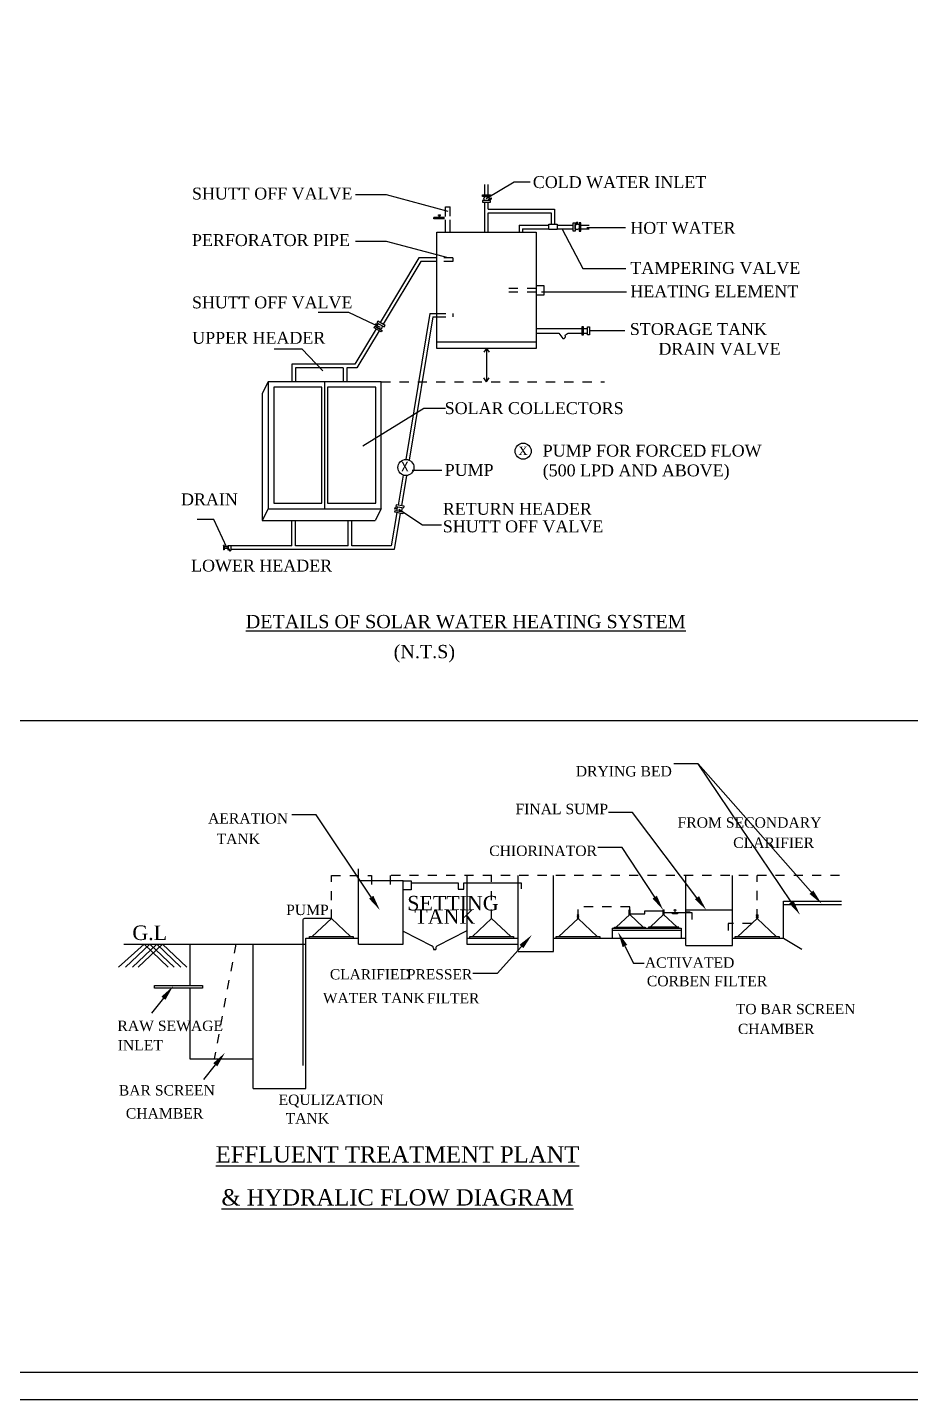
# Model space of a CAD drawing. Header units: metres. Extents: x 5669 to 5845, y 5621 to 5793.
# Drawn here: x 5804.01 to 5813.67, y 5661.35 to 5676.34 of the extents above; entities that cross this region are included whole.
import ezdxf

# ---------------------------------------------------------------- set-up
doc = ezdxf.new("R2010")
doc.units = ezdxf.units.M
doc.header["$MEASUREMENT"] = 0
doc.linetypes.add('HIDDEN', pattern=[0.375, 0.25, -0.125])
doc.layers.add('DIM TEXT', color=7, linetype='Continuous')
doc.styles.add('room dim', font='times.ttf', dxfattribs={"height": 7})
doc.styles.add('sand', font='times.ttf')
doc.styles.get("Standard").update_dxf_attribs({"font": 'swissc.ttf', "height": 0.35})
doc.styles.add('style2', font='times.ttf')

# ---------------------------------------------------------------- blocks, each defined once
blk = doc.blocks.new('A$C69F40CD8')
for p, q in [((232.1468431119574, 351.7694762352517, 4.3260115e-09), (253.1647581004145, 364.4767046441899, 4.3260115e-09)), ((253.1647581004145, 364.4767046441899, 4.3260115e-09), (265.3923881065057, 364.4767046441899, 4.3260115e-09)), ((156.4300946426447, 354.4614907102432, 4.3260115e-09), (133.1387663749119, 354.4614907102432, 4.3260115e-09)), ((203.2345275418702, 342.0166220294514, 4.3260115e-09), (156.4300946426447, 354.4614907102432, 4.3260115e-09)), ((229.1585591451221, 353.3384981328668, 4.3260115e-09), (229.1585591451221, 354.6728202092604, 4.3260115e-09)), ((229.1585591451221, 354.6728202092604, 4.3260115e-09), (235.4226327738288, 354.6728202092604, 4.3260115e-09)), ((230.9562738864988, 354.6728202092604, 4.3260115e-09), (230.9562738864988, 362.3870444526028, 4.3260115e-09)), ((233.6249180301747, 354.6728202092604, 4.3260115e-09), (233.6249180301747, 362.3870444526028, 4.3260115e-09)), ((235.4226327738288, 354.6728202092604, 4.3260115e-09), (235.4226327738288, 353.3384981328668, 4.3260115e-09)), ((201.3155055975149, 345.3794665863697, 4.3260115e-09), (204.8736977875669, 345.3794665863697, 4.3260115e-09)), ((201.3155055975149, 338.2513613993018, 4.3260115e-09), (201.3155055975149, 345.3794665863697, 4.3260115e-09)), ((204.8736977875669, 338.3679071710771, 4.3260115e-09), (204.8736977875669, 345.3794665863697, 4.3260115e-09)), ((235.4226327738288, 353.3384981328668, 4.3260115e-09), (229.1585591451221, 353.3384981328668, 4.3260115e-09)), ((229.1585591451221, 350.2555070420981, 4.3260115e-09), (229.1585591451221, 348.9211849657045, 4.3260115e-09)), ((235.4226327738288, 350.2555070420981, 4.3260115e-09), (229.1585591451221, 350.2555070420981, 4.3260115e-09)), ((229.1585591451221, 348.9211849657045, 4.3260115e-09), (235.4226327738288, 348.9211849657045, 4.3260115e-09)), ((230.5010620592293, 353.3384981328668, 4.3260115e-09), (234.0801298597217, 353.3384981328668, 4.3260115e-09)), ((230.5010620569519, 353.3384981328668, 4.3260115e-09), (230.5010620569519, 352.3108344344255, 4.3260115e-09)), ((230.5010620569519, 350.2555070420981, 4.3260115e-09), (230.5010620569519, 351.2831707405394, 4.3260115e-09)), ((230.9562738864988, 326.3287155884998, 4.3260115e-09), (230.9562738864988, 348.9211849657045, 4.3260115e-09)), ((233.6249180301747, 343.6424915340949, 4.3260115e-09), (233.6249180301747, 348.9211849657045, 4.3260115e-09)), ((233.6249180301747, 343.6424915340949, 4.3260115e-09), (283.9411718527626, 343.6424915340949, 4.3260115e-09)), ((234.0801298597217, 353.3384981328668, 4.3260115e-09), (234.0801298597217, 352.3108344344255, 4.3260115e-09)), ((234.0801298597217, 350.2555070420981, 4.3260115e-09), (234.0801298597217, 351.2831707405394, 4.3260115e-09)), ((234.4193249089658, 352.0810736086496, 4.3260115e-09), (235.5783786704778, 352.0810736086496, 4.3260115e-09)), ((234.4193249089658, 351.5129315663153, 4.3260115e-09), (235.5783786704778, 351.5129315663153, 4.3260115e-09)), ((235.4226327738288, 348.9211849657045, 4.3260115e-09), (235.4226327738288, 350.2555070420981, 4.3260115e-09)), ((235.5783786704778, 352.343154602072, 4.3260115e-09), (235.8461028508245, 352.343154602072, 4.3260115e-09)), ((235.5783786704778, 352.0810736086496, 4.3260115e-09), (235.5783786704778, 352.343154602072, 4.3260115e-09)), ((235.5783786704778, 351.5129315663153, 4.3260115e-09), (235.5783786704778, 351.2508505728928, 4.3260115e-09)), ((235.5783786704778, 351.2508505728928, 4.3260115e-09), (235.8461028508245, 351.2508505728928, 4.3260115e-09)), ((235.8461028508245, 352.343154602072, 4.3260115e-09), (235.8461028508245, 351.2508505728928, 4.3260115e-09)), ((283.9411718527626, 343.6424915340949, 4.3260115e-09), (283.9411718527626, 332.2734761174461, 4.3260115e-09)), ((192.4699929270719, 336.4367558520835, 4.3260115e-09), (192.4699929270719, 337.4602249819655, 4.3260115e-09)), ((200.5446445096968, 337.4602249819655, 4.3260115e-09), (192.4699929270719, 337.4602249819655, 4.3260115e-09)), ((200.5446445096968, 336.4367558520835, 4.3260115e-09), (192.4699929270719, 336.4367558520835, 4.3260115e-09)), ((196.0306020844582, 339.4072996484047, 4.3260115e-09), (197.5057657923244, 339.4072996484047, 4.3260115e-09)), ((196.0306020844582, 338.9209292713845, 4.3260115e-09), (196.0306020844582, 339.4072996484047, 4.3260115e-09)), ((196.5073187183807, 338.9209292713845, 4.3260115e-09), (196.0306020844582, 338.9209292713845, 4.3260115e-09)), ((196.5073187183807, 337.104342369807, 4.3260115e-09), (196.5073187183807, 338.9209292713845, 4.3260115e-09)), ((196.5073187183807, 337.104342369807, 4.3260115e-09), (197.0290491583945, 337.104342369807, 4.3260115e-09)), ((197.0290491583945, 338.9209292713845, 4.3260115e-09), (197.5057657923244, 338.9209292713845, 4.3260115e-09)), ((197.0290491583945, 337.104342369807, 4.3260115e-09), (197.0290491583945, 338.9209292713845, 4.3260115e-09)), ((197.5057657923244, 338.9209292713845, 4.3260115e-09), (197.5057657923244, 339.4072996484047, 4.3260115e-09)), ((201.3155055975149, 326.3287155884998, 4.3260115e-09), (201.3155055975149, 335.6456194393027, 4.3260115e-09)), ((204.8736977875669, 326.3287155884998, 4.3260115e-09), (204.8736977875669, 335.5290736629722, 4.3260115e-09)), ((233.6249180301747, 340.9738473813082, 4.3260115e-09), (281.2725277090867, 340.9738473813082, 4.3260115e-09)), ((233.6249180301747, 326.3287155884998, 4.3260115e-09), (233.6249180301747, 340.9738473813082, 4.3260115e-09)), ((281.2725277090867, 340.9738473813082, 4.3260115e-09), (281.2725277090867, 332.2734761174461, 4.3260115e-09)), ((298.0738721322122, 327.1171913346679, 4.3260115e-09), (298.0738721322122, 333.3812649747629, 4.3260115e-09)), ((298.0738721322122, 333.3812649747629, 4.3260115e-09), (299.4081942040502, 333.3812649747629, 4.3260115e-09)), ((299.4081942040502, 333.3812649747629, 4.3260115e-09), (299.4081942040502, 327.1171913346679, 4.3260115e-09)), ((300.4035377325636, 333.8047350540346, 4.3260115e-09), (301.4958417617454, 333.8047350540346, 4.3260115e-09)), ((300.4035377325636, 333.5370108759708, 4.3260115e-09), (300.4035377325636, 333.8047350540346, 4.3260115e-09)), ((300.6656187259868, 333.5370108759708, 4.3260115e-09), (300.4035377325636, 333.5370108759708, 4.3260115e-09)), ((300.6656187259868, 332.3779571099021, 4.3260115e-09), (300.6656187259868, 333.5370108759708, 4.3260115e-09)), ((301.2337607683222, 333.5370108759708, 4.3260115e-09), (301.4958417617454, 333.5370108759708, 4.3260115e-09)), ((301.2337607683222, 332.3779571099021, 4.3260115e-09), (301.2337607683222, 333.5370108759708, 4.3260115e-09)), ((301.4958417617454, 333.5370108759708, 4.3260115e-09), (301.4958417617454, 333.8047350540346, 4.3260115e-09)), ((303.825507362104, 333.3812649747629, 4.3260115e-09), (302.491185290266, 333.3812649747629, 4.3260115e-09)), ((302.491185290266, 333.3812649747629, 4.3260115e-09), (302.491185290266, 327.1171913346679, 4.3260115e-09)), ((303.825507362104, 327.1171913346679, 4.3260115e-09), (303.825507362104, 333.3812649747629, 4.3260115e-09)), ((194.6520393687679, 326.3287155884998, 4.3260115e-09), (269.9291525479057, 326.3287155884998, 4.3260115e-09)), ((194.6520393687679, 238.2450524110302, 4.3260115e-09), (194.6520393687679, 326.3287155884998, 4.3260115e-09)), ((256.9873243767142, 331.5835502288314, 4.3260115e-09), (256.9873243767142, 326.3287155884998, 4.3260115e-09)), ((256.9873243767142, 331.5835502288314, 4.3260115e-09), (279.4798866316414, 331.5835502288314, 4.3260115e-09)), ((259.6559685181128, 328.9149060805993, 4.3260115e-09), (259.6559685181128, 326.3287155884998, 4.3260115e-09)), ((259.6559685181128, 328.9149060805993, 4.3260115e-09), (279.4798866316414, 328.9149060805993, 4.3260115e-09)), ((269.9291525479057, 326.3287155884998, 4.3260115e-09), (269.9291525479057, 238.2450524110302, 4.3260115e-09)), ((279.4798866316414, 332.2734761174461, 4.3260115e-09), (285.7354839013206, 332.2734761174461, 4.3260115e-09)), ((279.4798866316414, 328.2249801919848, 4.3260115e-09), (279.4798866316414, 332.2734761174461, 4.3260115e-09)), ((285.7354839013206, 328.2249801919848, 4.3260115e-09), (279.4798866316414, 328.2249801919848, 4.3260115e-09)), ((285.7354839013206, 332.2734761174461, 4.3260115e-09), (285.7354839013206, 328.2249801919848, 4.3260115e-09)), ((285.7354839013206, 331.5835502288314, 4.3260115e-09), (298.0738721322122, 331.5835502288314, 4.3260115e-09)), ((285.7354839013206, 328.9149060805993, 4.3260115e-09), (298.0738721322122, 328.9149060805993, 4.3260115e-09)), ((289.5079153521291, 328.5011688258555, 4.3260115e-09), (305.1962220972928, 298.6519759116745, 4.3260115e-09)), ((299.4081942040502, 327.1171913346679, 4.3260115e-09), (298.0738721322122, 327.1171913346679, 4.3260115e-09)), ((299.4081942040502, 328.4596942487756, 4.3260115e-09), (299.4081942040502, 332.0387620606553, 4.3260115e-09)), ((299.4081942040502, 332.0387620606553, 4.3260115e-09), (300.4358579002146, 332.0387620606553, 4.3260115e-09)), ((299.4081942040502, 328.4596942487756, 4.3260115e-09), (300.4358579002146, 328.4596942487756, 4.3260115e-09)), ((302.491185290266, 332.0387620606553, 4.3260115e-09), (301.4635215941016, 332.0387620606553, 4.3260115e-09)), ((302.491185290266, 328.4596942487756, 4.3260115e-09), (301.4635215941016, 328.4596942487756, 4.3260115e-09)), ((302.491185290266, 327.1171913346679, 4.3260115e-09), (303.825507362104, 327.1171913346679, 4.3260115e-09)), ((303.825507362104, 331.5835502288314, 4.3260115e-09), (309.9722223406933, 331.5835502288314, 4.3260115e-09)), ((303.825507362104, 328.9149060805993, 4.3260115e-09), (309.9722223406933, 328.9149060805993, 4.3260115e-09)), ((308.2074707318243, 329.8606531068027, 4.3260115e-09), (337.6463582977376, 329.8606531068027, 4.3260115e-09)), ((156.4300946426447, 319.2061250058563, 4.3260115e-09), (133.1387663749119, 319.2061250058563, 4.3260115e-09)), ((203.2345275418702, 306.7612563250646, 4.3260115e-09), (156.4300946426447, 319.2061250058563, 4.3260115e-09)), ((181.0147838855409, 306.7249349602759, 4.3260115e-09), (151.6234261042773, 257.9045177665467, 4.3260115e-09)), ((182.5231177885289, 304.0562908120442, 4.3260115e-09), (153.9316198197193, 256.5644781024553, 4.3260115e-09)), ((194.6520393687679, 306.7249349602759, 4.3260115e-09), (181.0147838855409, 306.7249349602759, 4.3260115e-09)), ((194.6520393687679, 304.0562908120442, 4.3260115e-09), (182.5231177885289, 304.0562908120442, 4.3260115e-09)), ((305.1962220972928, 298.6519759116745, 4.3260115e-09), (337.8089079469137, 298.6519759116745, 4.3260115e-09)), ((275.9006107504029, 285.6953496589842, 4.3260115e-09), (269.9291525479057, 285.6953496589842, 4.3260115e-09)), ((274.0522370640392, 281.1215266758031, 4.3260115e-09), (338.4219098279718, 281.1215266758031, 4.3260115e-09)), ((275.9006107504029, 278.8784183405458, 4.3260115e-09), (275.9006107504029, 285.6953496589842, 4.3260115e-09)), ((269.9291525479057, 278.8784183405458, 4.3260115e-09), (275.9006107504029, 278.8784183405458, 4.3260115e-09)), ((128.0749914206535, 265.4489601699483, 4.3260115e-09), (104.8718193708191, 265.4489601699483, 4.3260115e-09)), ((151.9564672923152, 254.108109751887, 4.3260115e-09), (128.0749914206535, 265.4489601699483, 4.3260115e-09)), ((189.4963429591516, 264.7227502069033, 4.3260115e-09), (171.0915847307915, 154.101657993383, 4.3260115e-09)), ((191.7576706934051, 262.0541060541163, 4.3260115e-09), (173.711625830394, 153.5890467292017, 4.3260115e-09)), ((189.4963429591516, 264.7227502069033, 4.3260115e-09), (194.6520393687679, 264.7227502069033, 4.3260115e-09)), ((191.7576706934051, 262.0541060541163, 4.3260115e-09), (194.6520393687679, 262.0541060541163, 4.3260115e-09)), ((206.8054139785017, 264.7227502069033, 4.3260115e-09), (206.8054139785017, 262.0541060541163, 4.3260115e-09)), ((148.6565067203264, 252.9763261797993, 4.3260115e-09), (132.5745564017925, 226.2634560329136, 4.3260115e-09)), ((150.9647004334911, 251.6362865157082, 4.3260115e-09), (134.0828903047804, 223.5948118846818, 4.3260115e-09)), ((147.1134120535862, 253.8721816903067, 4.3260115e-09), (147.7833470894693, 255.0261324899491, 4.3260115e-09)), ((152.5307193958579, 250.7271221282376, 4.3260115e-09), (147.1134120535862, 253.8721816903067, 4.3260115e-09)), ((147.7833470894693, 255.0261324899491, 4.3260115e-09), (153.2006544294636, 251.8810729278801, 4.3260115e-09)), ((147.9168619809425, 256.0995426753079, 4.3260115e-09), (148.4652848489859, 257.0441909934434, 4.3260115e-09)), ((148.1483956840166, 255.9651239982954, 4.3260115e-09), (147.9168619809425, 256.0995426753079, 4.3260115e-09)), ((148.2799810363212, 256.1917773473551, 4.3260115e-09), (148.1483956840166, 255.9651239982954, 4.3260115e-09)), ((149.2823559794124, 255.6098408425412, 4.3260115e-09), (148.2799810363212, 256.1917773473551, 4.3260115e-09)), ((148.6968185520527, 256.9097723209864, 4.3260115e-09), (148.4652848489859, 257.0441909934434, 4.3260115e-09)), ((148.565233199748, 256.6831189673712, 4.3260115e-09), (148.6968185520527, 256.9097723209864, 4.3260115e-09)), ((149.5676081451165, 256.1011824625573, 4.3260115e-09), (148.565233199748, 256.6831189673712, 4.3260115e-09)), ((148.9443728554251, 254.3520900254107, 4.3260115e-09), (149.4603411720454, 255.2408359783153, 4.3260115e-09)), ((152.039628663515, 252.5551153924184, 4.3260115e-09), (148.9443728554251, 254.3520900254107, 4.3260115e-09)), ((150.0011870729358, 258.8463211483059, 4.3260115e-09), (149.3312520370527, 257.6923703486632, 4.3260115e-09)), ((149.3312520370527, 257.6923703486632, 4.3260115e-09), (154.7485593793244, 254.5473107865941, 4.3260115e-09)), ((150.492277805286, 257.0183278841248, 4.3260115e-09), (149.9763094886657, 256.1295819312202, 4.3260115e-09)), ((155.4184944129301, 255.7012615862368, 4.3260115e-09), (150.0011870729358, 258.8463211483059, 4.3260115e-09)), ((152.039628663515, 252.5551153924184, 4.3260115e-09), (152.5555969778506, 253.4438613453233, 4.3260115e-09)), ((153.2006544294636, 251.8810729278801, 4.3260115e-09), (152.5307193958579, 250.7271221282376, 4.3260115e-09)), ((153.5875336110912, 255.2213532511325, 4.3260115e-09), (153.0715652944709, 254.3326072982279, 4.3260115e-09)), ((154.7485593793244, 254.5473107865941, 4.3260115e-09), (155.4184944129301, 255.7012615862368, 4.3260115e-09)), ((269.9291525479057, 253.3484691602421, 4.3260115e-09), (304.4746987956823, 253.3484691602421, 4.3260115e-09)), ((269.9291525479057, 249.7902769610812, 4.3260115e-09), (287.2019256717904, 249.7902769610812, 4.3260115e-09)), ((287.2019256717904, 249.7902769610812, 4.3260115e-09), (290.243746649001, 245.7055042315797, 4.3260115e-09)), ((294.2157441261516, 249.7902769610812, 4.3260115e-09), (304.4746987956823, 249.7902769610812, 4.3260115e-09)), ((305.8090208675203, 254.701409880709, 4.3260115e-09), (304.4746987956823, 254.701409880709, 4.3260115e-09)), ((304.4746987956823, 254.701409880709, 4.3260115e-09), (304.4746987956823, 248.4373362406143, 4.3260115e-09)), ((305.8090208675203, 248.4373362406143, 4.3260115e-09), (305.8090208675203, 254.701409880709, 4.3260115e-09)), ((305.8090208675203, 253.3589069666016, 4.3260115e-09), (308.8920119537361, 253.3589069666016, 4.3260115e-09)), ((305.8090208675203, 249.7798391547217, 4.3260115e-09), (308.8920119537361, 249.7798391547217, 4.3260115e-09)), ((308.8920119537361, 254.701409880709, 4.3260115e-09), (310.226334025574, 254.701409880709, 4.3260115e-09)), ((308.8920119537361, 248.4373362406143, 4.3260115e-09), (308.8920119537361, 254.701409880709, 4.3260115e-09)), ((310.226334025574, 254.701409880709, 4.3260115e-09), (310.226334025574, 248.4373362406143, 4.3260115e-09)), ((310.3941261861983, 251.6742825391966, 4.3260115e-09), (337.1187228775525, 251.6742825391966, 4.3260115e-09)), ((269.9291525479057, 242.955858095404, 4.3260115e-09), (194.6520393687679, 242.955858095404, 4.3260115e-09)), ((304.4746987956823, 248.4373362406143, 4.3260115e-09), (305.8090208675203, 248.4373362406143, 4.3260115e-09)), ((310.226334025574, 248.4373362406143, 4.3260115e-09), (308.8920119537361, 248.4373362406143, 4.3260115e-09)), ((92.680316674785, 237.5575550103101, 4.3260115e-09), (71.4435025269995, 237.5575550103101, 4.3260115e-09)), ((108.3285662113048, 221.1451345978678, 4.3260115e-09), (92.680316674785, 237.5575550103101, 4.3260115e-09)), ((269.9291525479057, 238.2450524110302, 4.3260115e-09), (194.6520393687679, 238.2450524110302, 4.3260115e-09)), ((232.2905959583368, 238.2450524110302, 4.3260115e-09), (230.2880831428847, 235.3309580767814, 4.3260115e-09)), ((232.2905959583368, 238.2450524110302, 4.3260115e-09), (234.2931087737889, 235.3309580767814, 4.3260115e-09)), ((232.2905959583368, 238.2450524110302, 4.3260115e-09), (232.2905959583368, 213.0214930461234, 4.3260115e-09)), ((84.91508842082112, 226.2634560329136, 4.3260115e-09), (84.91508842082112, 213.0214930461234, 4.3260115e-09)), ((132.5745564017925, 226.2634560329136, 4.3260115e-09), (84.91508842082112, 226.2634560329136, 4.3260115e-09)), ((87.58373256449707, 223.5948118846818, 4.3260115e-09), (87.58373256449707, 213.0214930461234, 4.3260115e-09)), ((123.8219066270394, 223.5948118846818, 4.3260115e-09), (87.58373256449707, 223.5948118846818, 4.3260115e-09)), ((123.8219066270394, 223.5948118846818, 4.3260115e-09), (123.8219066270394, 213.0214930461234, 4.3260115e-09)), ((126.490550768438, 223.5948118846818, 4.3260115e-09), (126.490550768438, 213.0214930461234, 4.3260115e-09)), ((134.0828903047804, 223.5948118846818, 4.3260115e-09), (126.490550768438, 223.5948118846818, 4.3260115e-09)), ((66.88093894296618, 213.0214930461234, 4.3260115e-09), (62.32362973941781, 204.1878881150315, 4.3260115e-09)), ((152.5584614272084, 213.0214930461234, 4.3260115e-09), (66.88093894296618, 213.0214930461234, 4.3260115e-09)), ((66.88093894296618, 213.0214930461234, 4.3260115e-09), (66.88093894296618, 116.8098487232039, 4.3260115e-09)), ((107.6128758601698, 208.80784439174, 4.3260115e-09), (71.09458758823894, 208.80784439174, 4.3260115e-09)), ((71.09458758823894, 208.80784439174, 4.3260115e-09), (71.09458758823894, 121.0234973821425, 4.3260115e-09)), ((107.6128758601698, 121.0234973821425, 4.3260115e-09), (107.6128758601698, 208.80784439174, 4.3260115e-09)), ((109.7197001850872, 116.8098487232039, 4.3260115e-09), (109.7197001850872, 213.0214930461234, 4.3260115e-09)), ((148.3448127796582, 208.80784439174, 4.3260115e-09), (111.82652450772, 208.80784439174, 4.3260115e-09)), ((111.82652450772, 208.80784439174, 4.3260115e-09), (111.82652450772, 121.0234973821425, 4.3260115e-09)), ((148.3448127796582, 121.0234973821425, 4.3260115e-09), (148.3448127796582, 208.80784439174, 4.3260115e-09)), ((152.5584614272084, 116.8098487232039, 4.3260115e-09), (152.5584614272084, 213.0214930461234, 4.3260115e-09)), ((232.2905959583368, 213.0214930461234, 4.3260115e-09), (230.2880831428847, 215.9355873803722, 4.3260115e-09)), ((232.2905959583368, 213.0214930461234, 4.3260115e-09), (234.2931087737889, 215.9355873803722, 4.3260115e-09)), ((62.32362973941781, 204.1878881150315, 4.3260115e-09), (62.32362973941781, 107.9762437966671, 4.3260115e-09)), ((138.5081662685697, 164.5003040558369, 4.3260115e-09), (184.8534073418559, 193.0301234120648, 4.3260115e-09)), ((184.8534073418559, 193.0301234120648, 4.3260115e-09), (201.3260195880866, 193.0301234120648, 4.3260115e-09)), ((175.9074925931926, 146.066920245584, 4.3260115e-09), (198.4409492904524, 146.066920245584, 4.3260115e-09)), ((169.1308748830852, 142.3168867729355, 4.3260115e-09), (165.3399544412095, 119.5317051103971, 4.3260115e-09)), ((171.775749983346, 141.9535393198091, 4.3260115e-09), (167.9643251627858, 119.045116872225, 4.3260115e-09)), ((66.88093894296618, 116.8098487232039, 4.3260115e-09), (62.32362973941781, 107.9762437966671, 4.3260115e-09)), ((66.88093894296618, 116.8098487232039, 4.3260115e-09), (152.5584614272084, 116.8098487232039, 4.3260115e-09)), ((71.09458758823894, 121.0234973821425, 4.3260115e-09), (107.6128758601698, 121.0234973821425, 4.3260115e-09)), ((111.82652450772, 121.0234973821425, 4.3260115e-09), (148.3448127796582, 121.0234973821425, 4.3260115e-09)), ((152.5584614272084, 116.8098487232039, 4.3260115e-09), (148.0011522236673, 107.9762437966671, 4.3260115e-09)), ((162.7859293339861, 114.1555875017193, 4.3260115e-09), (163.0291819854246, 115.4675492160206, 4.3260115e-09)), ((162.7942637564047, 116.5234133539229, 4.3260115e-09), (162.9933954794469, 117.5974127278546, 4.3260115e-09)), ((163.0575014570204, 116.4746060875115, 4.3260115e-09), (162.7942637564047, 116.5234133539229, 4.3260115e-09)), ((163.2566331777852, 117.5486054614432, 4.3260115e-09), (162.9933954794469, 117.5974127278546, 4.3260115e-09)), ((163.0291819854246, 115.4675492160206, 4.3260115e-09), (169.1882832599367, 114.3255816589119, 4.3260115e-09)), ((163.1052799495956, 116.7322951686644, 4.3260115e-09), (163.0575014570204, 116.4746060875115, 4.3260115e-09)), ((164.244910472662, 116.5209946828765, 4.3260115e-09), (163.1052799495956, 116.7322951686644, 4.3260115e-09)), ((163.2088546874874, 117.2909163802903, 4.3260115e-09), (163.2566331777852, 117.5486054614432, 4.3260115e-09)), ((164.3484852105539, 117.0796158945024, 4.3260115e-09), (163.2088546874874, 117.2909163802903, 4.3260115e-09)), ((163.8344771682605, 119.8108377510953, 4.3260115e-09), (163.591224516822, 118.4988760367941, 4.3260115e-09)), ((163.591224516822, 118.4988760367941, 4.3260115e-09), (169.750325791334, 117.35690847513, 4.3260115e-09)), ((169.9935784427725, 118.6688701939865, 4.3260115e-09), (163.8344771682605, 119.8108377510953, 4.3260115e-09)), ((164.3491874477695, 115.2228051643474, 4.3260115e-09), (164.5365349597559, 116.23324743642, 4.3260115e-09)), ((167.8682777975919, 114.5703257151406, 4.3260115e-09), (164.3491874477695, 115.2228051643474, 4.3260115e-09)), ((164.9112299791668, 118.2541319805655, 4.3260115e-09), (164.7238824694577, 117.2436897084926, 4.3260115e-09)), ((165.882689322425, 116.5282588592601, 4.3260115e-09), (183.8669969245893, 104.5520363515913, 4.3260115e-09)), ((167.8682777975919, 114.5703257151406, 4.3260115e-09), (168.055625309571, 115.5807679872132, 4.3260115e-09)), ((168.4303203289892, 117.6016525313587, 4.3260115e-09), (168.2429728192801, 116.591210259286, 4.3260115e-09)), ((169.750325791334, 117.35690847513, 4.3260115e-09), (169.9935784427725, 118.6688701939865, 4.3260115e-09)), ((25.66648036812694, 108.5060431463751, 4.3260115e-09), (13.21139244365622, 108.5060431463751, 4.3260115e-09)), ((35.65976315263835, 87.34387961534912, 4.3260115e-09), (25.66648036812694, 108.5060431463751, 4.3260115e-09)), ((62.32362973941781, 107.9762437966671, 4.3260115e-09), (148.0011522236673, 107.9762437966671, 4.3260115e-09)), ((84.91508842082112, 88.56932003157226, 4.3260115e-09), (84.91508842082112, 107.9762437966671, 4.3260115e-09)), ((87.58373256449707, 88.56932003157226, 4.3260115e-09), (87.58373256449707, 107.9762437966671, 4.3260115e-09)), ((127.5998639591198, 88.56932003157226, 4.3260115e-09), (127.5998639591198, 107.9762437966671, 4.3260115e-09)), ((130.2685081027957, 88.56932003157226, 4.3260115e-09), (130.2685081027957, 107.9762437966671, 4.3260115e-09)), ((164.3958319599478, 113.8570932113407, 4.3260115e-09), (160.1885389200906, 88.56932003157226, 4.3260115e-09)), ((167.0202026815241, 113.3705049731686, 4.3260115e-09), (162.4498666543368, 85.90067587878525, 4.3260115e-09)), ((168.9450306107683, 113.013619940055, 4.3260115e-09), (162.7859293339861, 114.1555875017193, 4.3260115e-09)), ((169.1882832599367, 114.3255816589119, 4.3260115e-09), (168.9450306107683, 113.013619940055, 4.3260115e-09)), ((183.8669969245893, 104.5520363515913, 4.3260115e-09), (198.1150595604122, 104.5520363515913, 4.3260115e-09)), ((33.13514078688604, 88.56932003157226, 4.3260115e-09), (33.13514078688604, 88.84713168433063, 4.3260115e-09)), ((33.57411219616916, 88.84713168433063, 4.3260115e-09), (33.13514078688604, 88.84713168433063, 4.3260115e-09)), ((33.13514078688604, 88.56932003157226, 4.3260115e-09), (33.13514078688604, 85.90067587878525, 4.3260115e-09)), ((33.13514078688604, 85.90067587878525, 4.3260115e-09), (33.13514078688604, 85.62286422602688, 4.3260115e-09)), ((33.57411219616916, 85.62286422602688, 4.3260115e-09), (33.13514078688604, 85.62286422602688, 4.3260115e-09)), ((33.57411219616916, 88.84713168433063, 4.3260115e-09), (33.57411219616916, 85.62286422602688, 4.3260115e-09)), ((36.20887135059457, 87.87515551929756, 4.3260115e-09), (33.57411219616916, 87.87515551929756, 4.3260115e-09)), ((36.20887135059457, 86.59484039105995, 4.3260115e-09), (33.57411219616916, 86.59484039105995, 4.3260115e-09)), ((36.20887135059457, 88.84713168433063, 4.3260115e-09), (36.64784275987768, 88.84713168433063, 4.3260115e-09)), ((36.20887135059457, 88.84713168433063, 4.3260115e-09), (36.20887135059457, 85.62286422602688, 4.3260115e-09)), ((36.20887135059457, 85.62286422602688, 4.3260115e-09), (36.64784275987768, 85.62286422602688, 4.3260115e-09)), ((36.64784275987768, 88.56932003157226, 4.3260115e-09), (36.64784275987768, 88.84713168433063, 4.3260115e-09)), ((36.64784275987768, 88.56932003157226, 4.3260115e-09), (36.64784275987768, 85.90067587878525, 4.3260115e-09)), ((38.77758510992862, 88.56932003157226, 4.3260115e-09), (36.64784275987768, 88.56932003157226, 4.3260115e-09)), ((36.64784275987768, 85.90067587878525, 4.3260115e-09), (36.64784275987768, 85.62286422602688, 4.3260115e-09)), ((37.80063674983104, 85.90067587878525, 4.3260115e-09), (36.64784275987768, 85.90067587878525, 4.3260115e-09)), ((37.37460308141453, 85.1997513114934, 4.3260115e-09), (37.80063674983104, 85.90067587878525, 4.3260115e-09)), ((37.78971600918157, 84.68143363396666, 4.3260115e-09), (37.37460308141453, 85.1997513114934, 4.3260115e-09)), ((38.77758510992862, 85.90067587878525, 4.3260115e-09), (37.78971600918157, 84.68143363396666, 4.3260115e-09)), ((84.91508842082112, 88.56932003157226, 4.3260115e-09), (38.77758510992862, 88.56932003157226, 4.3260115e-09)), ((38.77758510992862, 85.90067587878525, 4.3260115e-09), (38.77758510992862, 88.56932003157226, 4.3260115e-09)), ((162.4498666543368, 85.90067587878525, 4.3260115e-09), (38.77758510992862, 85.90067587878525, 4.3260115e-09)), ((127.5998639591198, 88.56932003157226, 4.3260115e-09), (87.58373256449707, 88.56932003157226, 4.3260115e-09)), ((160.1885389200906, 88.56932003157226, 4.3260115e-09), (130.2685081027957, 88.56932003157226, 4.3260115e-09))]:
    blk.add_line(p, q)
at = {"linetype": 'HIDDEN', "ltscale": 0.005}
for p, q in [((206.8054139785017, 306.7249349602759, 4.3260115e-09), (194.6520393687679, 306.7249349602759, 4.3260115e-09)), ((206.8054139785017, 304.0562908120442, 4.3260115e-09), (194.6520393687679, 304.0562908120442, 4.3260115e-09)), ((206.8054139785017, 306.7249349602759, 4.3260115e-09), (206.8054139785017, 304.0562908120442, 4.3260115e-09)), ((269.9291525479057, 283.6212060738808, 4.3260115e-09), (245.3279714868695, 283.6212060738808, 4.3260115e-09)), ((269.9291525479057, 280.9525619256492, 4.3260115e-09), (245.3279714868695, 280.9525619256492, 4.3260115e-09)), ((194.6520393687679, 264.7227502069033, 4.3260115e-09), (206.8054139785017, 264.7227502069033, 4.3260115e-09)), ((194.6520393687679, 262.0541060541163, 4.3260115e-09), (206.8054139785017, 262.0541060541163, 4.3260115e-09))]:
    blk.add_line(p, q, dxfattribs=at)
at = {"linetype": 'HIDDEN', "ltscale": 0.03}
blk.add_line((152.5584614272084, 213.0214930461234, 4.3260115e-09), (321.7394227961849, 213.0214930461234, 4.3260115e-09), dxfattribs=at)
for centre, major_axis, ratio, start_param, end_param in [((230.662250933754, 351.7970025874824, 4.3260115e-09), (0.3807919520340139, 0.3807919520340139), 1, 1.089375588853725, 3.623013391530961), ((233.9189409829196, 351.7970025874824, 4.3260115e-09), (0.3807919520340139, 0.3807919520340139), 1, 4.230968242443522, 6.764606045120753), ((203.2034481737719, 336.9484904193023, 4.3260115e-09), (-2.776432637401629, 6.2925982e-09), 0.6399976574283336, 3.5413141e-09, 6.2831853107209), ((300.9496897471545, 331.8775731838523, 4.3260115e-09), (0.3807919520340139, 0.3807919520340139), 1, 5.801764569238419, 8.335402371915652), ((300.9496897471545, 328.6208831255785, 4.3260115e-09), (0.3807919520340139, 0.3807919520340139), 1, 2.660171915648624, 5.193809718325858), ((149.8577249806549, 255.6042794133439, 4.3260115e-09), (0.380791952224071, 0.380791952224071), 0.9999999979974636, 0.5633745684367312, 3.097012380494968), ((152.6741814858615, 253.9691638631993, 4.3260115e-09), (0.380791952224071, 0.380791952224071), 0.9999999979974636, 3.704967222026522, 6.238605034084761), ((240.2239916065882, 331.3475815514635, 4.3260115e-09), (69.16178012190865, 69.16178012190863), 0.9999999804821428, 4.482806570020887, 4.511762656868637), ((290.6037728071678, 247.2530967323326, 4.3260115e-09), (-1.123534907120532, 1.123534907120532), 0.999999999003836, 2.127623723082721, 4.614375720757248), ((260.0979160451097, 160.3813124116295, 4.3260115e-09), (-4.303543039374206, 4.303543039374206), 0.9999999999160266, 3.926990817029228, 10.21017612420881), ((171.2614638099185, 148.0179003914752, 4.3260115e-09), (4.303543038469189, 4.303543038469189), 0.9999999999623747, 5.497787143763325, 11.78097245094291), ((164.7886964103672, 116.70908314599, 4.3260115e-09), (-0.3807919534373511, 0.3807919534373511), 0.9999999930903763, -0.6647502652614579, 1.868887548037831), ((167.9908113663914, 116.1153745451606, 4.3260115e-09), (0.3807919553788606, 0.3807919553788606), 0.9999999812753536, 4.04763873278592, 6.58127653958012)]:
    blk.add_ellipse(centre, major_axis=major_axis, ratio=ratio, start_param=start_param, end_param=end_param)
for points in [[(232.1571782240571, 351.7523818311592, 4.3260115e-09), (232.0442766828419, 351.7074655671954, 4.3260115e-09), (232.1365079998504, 351.7865706438997, 4.3260115e-09)], [(203.2396605783797, 342.0359270876197, 4.3260115e-09), (203.3503578726595, 341.9858238104289, 4.3260115e-09), (203.229394505368, 341.9973169758391, 4.3260115e-09)], [(289.4902330714176, 328.4918752722742, 4.3260115e-09), (289.4521540329224, 328.6072625192587, 4.3260115e-09), (289.5255976351255, 328.5104623794368, 4.3260115e-09)], [(308.2074707318243, 329.8406772913886, 4.3260115e-09), (308.0876158370665, 329.8606531068027, 4.3260115e-09), (308.2074707318243, 329.8806289222162, 4.3260115e-09)], [(203.2396605783797, 306.7805613832324, 4.3260115e-09), (203.3503578726595, 306.7304581060416, 4.3260115e-09), (203.229394505368, 306.7419512714522, 4.3260115e-09)], [(274.0522370640392, 281.1015508558339, 4.3260115e-09), (273.9323821692815, 281.1215266758031, 4.3260115e-09), (274.0522370640392, 281.1415024912167, 4.3260115e-09)], [(151.9650362941465, 254.1261542902578, 4.3260115e-09), (152.0647345293764, 254.0566957363662, 4.3260115e-09), (151.9478982882137, 254.0900652089608, 4.3260115e-09)], [(310.3941261861983, 251.6543067237829, 4.3260115e-09), (310.2742712914333, 251.6742825391966, 4.3260115e-09), (310.3941261861983, 251.6942583546104, 4.3260115e-09)], [(108.3430238121509, 221.1589190476179, 4.3260115e-09), (108.4112728961408, 221.0583889927723, 4.3260115e-09), (108.3141086104588, 221.1313501526731, 4.3260115e-09)], [(138.518638115027, 164.4832930699024, 4.3260115e-09), (138.4061003575189, 164.4374729634539, 4.3260115e-09), (138.4976944198424, 164.5173150417713, 4.3260115e-09)], [(175.9074925931926, 146.0469444301702, 4.3260115e-09), (175.7876376961576, 146.066920245584, 4.3260115e-09), (175.9074925931926, 146.086896065553, 4.3260115e-09)], [(165.8716172588247, 116.5116322974707, 4.3260115e-09), (165.7829299448567, 116.5946912454515, 4.3260115e-09), (165.8937613883099, 116.5448854210497, 4.3260115e-09)], [(35.67782624280517, 87.35240944088991, 4.3260115e-09), (35.71094211043965, 87.23550106525043, 4.3260115e-09), (35.64170006019413, 87.33534978525269, 4.3260115e-09)]]:
    blk.add_solid(points)
at = {"style": 'style2'}
for s, width, p in [('COLD WATER INLET', 0.9999999975446916, (267.4072698345335, 359.7161939961302, 4.3260115e-09)), ('SHUTT OFF VALVE', 0.9999999975446916, (9.14814476720494, 351.0344587870122, 4.3260115e-09)), ('HOT WATER', 0.9999999975446916, (341.2813894919163, 325.0487312948917, 4.3260115e-09)), ('PERFORATOR PIPE', 0.9999999975446916, (9.14814476720494, 315.7790930826254, 4.3260115e-09)), ('TAMPERING VALVE', 0.9999999980311872, (341.2813894919163, 294.7190004507938, 4.3260115e-09)), ('HEATING ELEMENT', 0.9999999980311872, (341.2813894919163, 276.9751936051039, 4.3260115e-09)), ('SHUTT OFF VALVE', 0.9999999975446916, (9.14814476720494, 268.5738553511145, 4.3260115e-09)), ('UPPER HEADER', 0.9999999975446916, (9.340730765958142, 241.7553579956245, 4.3260115e-09)), ('STORAGE TANK ', 0.9999999975446916, (340.9145833762741, 248.3984748038449, 4.3260115e-09)), (' DRAIN VALVE', 0.9999999980311872, (359.1903994285603, 233.4289996328057, 4.3260115e-09)), ('SOLAR COLLECTORS', 0.9999999980311872, (200.6250760772382, 188.4931868569413, 4.3260115e-09)), ('x ', 0.9999999980311872, (256.5920456352469, 157.545510473908, 4.3260115e-09)), ('PUMP FOR FORCED FLOW', 0.9999999980311872, (274.9025941236323, 156.2855196295979, 4.3260115e-09)), ('PUMP', 0.9999999975446916, (200.6250760772382, 141.6325784312707, 4.3260115e-09)), ('(500 LPD AND ABOVE)', 0.9999999980311872, (274.9025941236323, 141.3104051596588, 4.3260115e-09)), ('DRAIN', 0.9999999975446916, (0.8415136508192516, 119.3953459180268, 4.3260115e-09)), ('RETURN HEADER', 0.9999999980311872, (199.2136931792192, 112.2110272376824, 4.3260115e-09)), ('SHUTT OFF VALVE', 0.9999999980311872, (199.2136931792192, 98.90436065500693, 4.3260115e-09)), ('LOWER HEADER', 0.9999999975446916, (8.50217729601718, 69.20279182385161, 4.3260115e-09))]:
    blk.add_text(s, height=9.000000000009896, dxfattribs=dict(at, width=width)).set_placement(p)
at = {"width": 0.9999999975446916}
blk.add_text('x ', height=9.363663682481445, dxfattribs=at).set_placement((167.7555934000556, 145.182098449198, 4.3260115e-09))
at = {"layer": 'DIM TEXT', "style": 'room dim', "width": 0.9999999979616884}
for s, p in [('%%UDETAILS OF SOLAR WATER HEATING SYSTEM', (49.93640531316486, 26.28352175262353, 4.3260115e-09)), ('(N.T.S)', (161.9960081081153, 3.551118155573476, 4.3260115e-09))]:
    blk.add_text(s, height=10.06781118720581, dxfattribs=at).set_placement(p)
blk = doc.blocks.new('A$C41BF01EE')
h = blk.add_hatch(color=256)
edge = h.paths.add_edge_path()
edge.add_ellipse((7.375142521097585, 4.739810576149011), major_axis=(-0.0127463731259097, 0), ratio=0.5555605223303016, start_angle=89.99999999996761, end_angle=270.0000000000323)
edge.add_line((7.375142521097585, 4.746891957860952), (7.375142521097585, 4.732729194437979))
edge = h.paths.add_edge_path()
edge.add_ellipse((7.375142521097585, 4.739810576149011), major_axis=(-0.0127463731259097, 0), ratio=0.5555605223303016, start_angle=270.0000000000323, end_angle=449.9999999999677)
edge.add_line((7.375142521097585, 4.732729194437979), (7.375142521097585, 4.746891957861862))
edge = h.paths.add_edge_path()
edge.add_ellipse((7.375142521097585, 4.761499122505028), major_axis=(-0.0127463731259097, 0), ratio=0.5555605223303016, start_angle=270.0000000000323, end_angle=449.9999999999677)
edge.add_line((7.375142521097585, 4.754417740793996), (7.375142521097585, 4.768580504216969))
edge = h.paths.add_edge_path()
edge.add_ellipse((7.375142521097585, 4.761499122505028), major_axis=(-0.0127463731259097, 0), ratio=0.5555605223303016, start_angle=89.99999999996761, end_angle=270.0000000000323)
edge.add_line((7.375142521097585, 4.768580504217879), (7.375142521097585, 4.754417740793996))
edge = h.paths.add_edge_path()
edge.add_ellipse((7.375142521097585, 4.781301698834339), major_axis=(-0.0127463731259097, 0), ratio=0.5555605223303016, start_angle=89.99999999996761, end_angle=270.0000000000323)
edge.add_line((7.375142521097585, 4.788383080545373), (7.375142521097585, 4.774220317121489))
edge = h.paths.add_edge_path()
edge.add_ellipse((7.375142521097585, 4.781301698834339), major_axis=(-0.0127463731259097, 0), ratio=0.5555605223303016, start_angle=270.0000000000323, end_angle=449.9999999999677)
edge.add_line((7.375142521097585, 4.774220317122398), (7.375142521097585, 4.788383080545373))
h = blk.add_hatch(color=256)
edge = h.paths.add_edge_path()
edge.add_ellipse((10.22836399649168, 4.743259519790171), major_axis=(-0.0127463731259097, 0), ratio=0.5555605223303016, start_angle=89.99999999996761, end_angle=270.0000000000323)
edge.add_line((10.22836399649168, 4.750340901501203), (10.22836399649168, 4.73617813807823))
edge = h.paths.add_edge_path()
edge.add_ellipse((10.22836399649168, 4.743259519790171), major_axis=(-0.0127463731259097, 0), ratio=0.5555605223303016, start_angle=270.0000000000323, end_angle=449.9999999999677)
edge.add_line((10.22836399649168, 4.73617813807823), (10.22836399649168, 4.750340901501203))
edge = h.paths.add_edge_path()
edge.add_ellipse((10.22836399649168, 4.764948066146188), major_axis=(-0.0127463731259097, 0), ratio=0.5555605223303016, start_angle=270.0000000000323, end_angle=449.9999999999677)
edge.add_line((10.22836399649168, 4.757866684434246), (10.22836399649168, 4.772029447857222))
edge = h.paths.add_edge_path()
edge.add_ellipse((10.22836399649168, 4.764948066146188), major_axis=(-0.0127463731259097, 0), ratio=0.5555605223303016, start_angle=89.99999999996761, end_angle=270.0000000000323)
edge.add_line((10.22836399649168, 4.772029447858129), (10.22836399649168, 4.757866684435157))
edge = h.paths.add_edge_path()
edge.add_ellipse((10.22836399649168, 4.78475064247459), major_axis=(-0.0127463731259097, 0), ratio=0.5555605223303016, start_angle=89.99999999996761, end_angle=270.0000000000323)
edge.add_line((10.22836399649168, 4.791832024186533), (10.22836399649168, 4.777669260763559))
edge = h.paths.add_edge_path()
edge.add_ellipse((10.22836399649168, 4.78475064247459), major_axis=(-0.0127463731259097, 0), ratio=0.5555605223303016, start_angle=270.0000000000323, end_angle=449.9999999999677)
edge.add_line((10.22836399649168, 4.777669260763559), (10.22836399649168, 4.791832024186533))
for p, q in [((9.286726834248839, 7.193574409898701), (8.90041718505745, 7.193574409898701)), ((9.286726834248839, 7.193574409898701), (8.90041718505745, 7.193574409898701)), ((10.77302955482082, 4.993331147533809), (9.286726834248839, 7.193574409898701)), ((11.15883495872185, 5.074531387471779), (9.286726834248839, 7.193574409898701)), ((3.199474259829003, 6.382000592244822), (2.813164610637613, 6.382000592244822)), ((4.079080384970438, 5.068747883050946), (3.199474259829003, 6.382000592244822)), ((8.244612061524094, 6.418283458578571), (7.858302412332704, 6.418283458578571)), ((9.26959024212192, 5.060717107740402), (8.244612061524094, 6.418283458578571)), ((8.076634565764834, 5.859291054784534), (7.690324916573446, 5.859291054784534)), ((8.59655983722405, 5.069804369060419), (8.076634565764834, 5.859291054784534)), ((3.876675013405473, 4.319562003149711), (3.876675013405473, 5.518980691234447)), ((4.586157886118597, 5.329643281440894), (3.876675013405473, 5.329643281440894)), ((4.586157886118597, 5.329643281440894), (4.714943116861832, 5.329643281440894)), ((4.586157886118597, 4.319562003149711), (4.586157886118597, 5.329643281440894)), ((4.714943116861832, 5.329643281440894), (4.714943116861832, 5.187186851448585)), ((4.714943116861832, 5.299450911297298), (5.464627749093778, 5.299450911297298)), ((5.464627749093778, 5.299450911297298), (5.464627749093778, 5.198202682700411)), ((5.553545986342215, 5.198202682700411), (5.553545986342215, 5.299450911297298)), ((5.553545986342215, 5.299450911297298), (6.468341395910102, 5.299450911297298)), ((5.603949151725828, 5.415349446082018), (5.603949151725828, 4.319562003149711)), ((6.418188042134715, 4.205181497133253), (6.418188042134715, 5.415349446082018)), ((6.468341395910102, 5.299450911297298), (6.468341395910102, 5.202106933096274)), ((6.982130084277741, 4.205181497133253), (6.982130084277741, 5.415349446082018)), ((9.093435301492717, 4.300689272160069), (9.093435301492717, 5.415349446082018)), ((9.835351559679113, 4.300689272160069), (9.835351559679113, 5.415349446082018)), ((4.714943116861832, 5.187186851448585), (4.586157886118597, 5.187186851448585)), ((5.464627749093778, 5.198202682700411), (5.553545986342215, 5.198202682700411)), ((8.190447248754932, 4.865159188565938), (8.206001166170608, 4.865159188565938)), ((8.190447248754932, 4.785658800900364), (8.190447248754932, 4.865159188565938)), ((8.206001166170608, 4.785658800900364), (8.206001166170608, 4.865159188565938)), ((8.440191471654543, 4.853472222941943), (8.731331205690367, 4.853472222941943)), ((8.440191471654543, 4.80604381411149), (8.440191471654543, 4.853472222941943)), ((8.731331205690367, 4.865159188565938), (8.746885123106038, 4.865159188565938)), ((8.731331205690367, 4.785658800900364), (8.731331205690367, 4.865159188565938)), ((8.746885123106038, 4.785658800900364), (8.746885123106038, 4.865159188565938)), ((8.746885123106038, 4.825408994732697), (9.093435301492717, 4.825408994732697)), ((8.877459248764351, 4.825408994732697), (8.961852664233447, 4.825408994732697)), ((8.877459248764351, 4.804827859468332), (8.877459248764351, 4.825408994732697)), ((8.920664468107132, 4.825408994732697), (8.920664468107132, 4.849755637034377)), ((8.961852664233447, 4.825408994732697), (8.961852664233447, 4.804827859468332)), ((9.093435301492717, 4.867909752204923), (9.835351559679113, 4.867909752204923)), ((9.093435301492717, 4.83739814754108), (9.157051289057563, 4.83739814754108)), ((9.093435301492717, 4.817492130881419), (9.093435301492717, 4.83739814754108)), ((9.157051289057563, 4.817492130881419), (9.093435301492717, 4.817492130881419)), ((9.157051289057563, 4.83739814754108), (9.157051289057563, 4.817492130881419)), ((10.64851053336679, 5.007192390059117), (11.5708396899754, 5.007192390059117)), ((10.64851053336679, 4.416883500061428), (10.64851053336679, 5.007192390059117)), ((10.64851053336679, 4.950789816770794), (11.5708396899754, 4.950789816770794)), ((2.987003356389323, 4.697779667090343), (2.987003356389323, 2.388201812023452)), ((3.443979268096882, 4.728196886236673), (3.017420575535652, 4.728196886236673)), ((3.443979268096882, 4.728196886236673), (3.137864533473475, 4.443748639543172)), ((3.443979268096882, 4.728196886236673), (3.750094002720288, 4.443748639543172)), ((5.996961588545673, 4.728196886235763), (5.690846853922267, 4.443748639543172)), ((5.996961588545673, 4.728196886235763), (6.303076323161802, 4.443748639543172)), ((7.375142521097585, 4.728196886235763), (7.06902778647418, 4.443748639543172)), ((7.375142521097585, 4.728196886235763), (7.681257255713718, 4.443748639543172)), ((7.954113448406132, 4.574965944102131), (7.954113448406132, 4.593771541738988)), ((7.954113448406132, 4.593771541738988), (8.442334966519411, 4.593771541738988)), ((8.198224207462772, 4.792885314424439), (7.98394389322857, 4.593771541738988)), ((8.198224207462772, 4.792885314424439), (8.412504521696972, 4.593771541738988)), ((8.206001166170608, 4.80604381411149), (8.440191471654543, 4.80604381411149)), ((8.442334966519411, 4.593771541738988), (8.442334966519411, 4.574965944102131)), ((8.494997405341563, 4.593771541738988), (8.494997405341563, 4.574965944102131)), ((8.98321892345484, 4.593771541738988), (8.494997405341563, 4.593771541738988)), ((8.739108164398202, 4.792885314424439), (8.524827850164002, 4.593771541738988)), ((8.739108164398202, 4.792885314424439), (8.953388478632405, 4.593771541738988)), ((8.961852664233447, 4.804827859468332), (8.877459248764351, 4.804827859468332)), ((8.98321892345484, 4.574965944102131), (8.98321892345484, 4.593771541738988)), ((10.22836399649168, 4.731645829876923), (9.922249261868274, 4.443748639543172)), ((10.22836399649168, 4.731645829876923), (10.53447873111508, 4.443748639543172)), ((3.039497539564763, 4.416883500061428), (3.876675013405473, 4.416883500061428)), ((3.039497539564763, 2.020423133265921), (3.039497539564763, 4.416883500061428)), ((3.095249612302723, 4.416883500061428), (3.095249612302723, 4.443748639543172)), ((3.095249612302723, 4.443748639543172), (3.792708923891041, 4.443748639543172)), ((3.792708923891041, 4.443748639543172), (3.792708923891041, 4.416883500061428)), ((4.586157886118597, 4.529507260521768), (5.045463862294127, 4.296280733255571)), ((5.593412979837012, 4.529507260521768), (5.134107003661484, 4.296280733255571)), ((5.603949151725828, 4.416883500061428), (6.418188042134715, 4.416883500061428)), ((5.648231932744237, 4.416883500061428), (5.648231932744237, 4.443748639543172)), ((5.648231932744237, 4.443748639543172), (6.345691244339832, 4.443748639543172)), ((6.345691244339832, 4.443748639543172), (6.345691244339832, 4.416883500061428)), ((6.982130084277741, 4.416883500061428), (9.093435301492717, 4.416883500061428)), ((7.026412865296152, 4.416883500061428), (7.026412865296152, 4.443748639543172)), ((7.026412865296152, 4.443748639543172), (7.723872176891746, 4.443748639543172)), ((7.723872176891746, 4.443748639543172), (7.723872176891746, 4.416883500061428)), ((7.917037230257847, 4.574965944102131), (7.917037230257847, 4.416883500061428)), ((7.917037230257847, 4.574965944102131), (9.020295141603127, 4.574965944102131)), ((7.917037230257847, 4.542032063256102), (9.020295141603127, 4.542032063256102)), ((9.020295141603127, 4.574965944102131), (9.020295141603127, 4.416883500061428)), ((9.835351559679113, 4.416883500061428), (10.64851053336679, 4.416883500061428)), ((9.879634340690245, 4.416883500061428), (9.879634340690245, 4.443748639543172)), ((9.879634340690245, 4.443748639543172), (10.57709365228584, 4.443748639543172)), ((10.57709365228584, 4.443748639543172), (10.57709365228584, 4.416883500061428)), ((10.64851053336679, 4.416883500061428), (10.94168437990083, 4.243354272395207)), ((0.4583480834953663, 4.319562003149711), (0.0537823215599929, 3.953349311026158)), ((0.1352647648345737, 4.319562003149711), (3.039497539564763, 4.319562003149711)), ((0.5518510984729801, 4.319562003149711), (0.1645549390123051, 3.953349311026158)), ((0.6602987254555046, 4.319562003149711), (0.2730025659948296, 3.953349311026158)), ((0.7538017404258426, 4.319562003149711), (0.3665055809724436, 3.953349311026158)), ((0.4583480834953663, 4.319562003149711), (0.8456442429560411, 3.953349311026158)), ((0.5518510984729801, 4.319562003149711), (0.9391472579263788, 3.953349311026158)), ((0.6602987254555046, 4.319562003149711), (1.047594884908902, 3.953349311026158)), ((0.7538017404258426, 4.319562003149711), (1.14109789987924, 3.953349311026158)), ((1.187148204564437, 4.319562003149711), (1.187148204564437, 3.660395643605169)), ((2.197091125100995, 2.020423133265921), (2.197091125100995, 4.319562003149711)), ((3.876675013405473, 4.319562003149711), (4.586157886118597, 4.319562003149711)), ((5.070432380849524, 4.255599143034031), (5.070432380849524, 4.235631860282865)), ((5.070432380849524, 4.235631860282865), (5.109138485113362, 4.235631860282865)), ((5.109138485113362, 4.255599143034031), (5.109138485113362, 4.235631860282865)), ((5.603949151725828, 4.319562003149711), (6.418188042134715, 4.319562003149711)), ((6.418188042134715, 4.205181497133253), (6.982130084277741, 4.205181497133253)), ((8.121976159407495, 4.291366715378444), (8.257644010180229, 4.017474948216202)), ((9.093435301492717, 4.300689272160069), (9.835351559679113, 4.300689272160069)), ((8.257644010180229, 4.017474948216202), (8.426084189002722, 4.017474948216202)), ((0.6239160981313036, 3.618770289417169), (0.6239160981313036, 3.660395643605169)), ((0.6239160981313036, 3.660395643605169), (1.391983925666863, 3.660395643605169)), ((1.391983925666863, 3.618770289417169), (0.6239160981313036, 3.618770289417169)), ((1.187148204564437, 3.618770289417169), (1.187148204564437, 2.492507705606384)), ((1.391983925666863, 3.660395643605169), (1.391983925666863, 3.618770289417169)), ((0.7671506522274285, 3.458575062249565), (0.5767192412422446, 3.222216533121808)), ((1.187148204564437, 2.492507705606384), (2.197091125100995, 2.492507705606384)), ((1.59412702152258, 2.399314906835115), (1.40369561053012, 2.162956377707359)), ((2.197091125100995, 2.020423133265921), (3.039497539564763, 2.020423133265921))]:
    blk.add_line(p, q)
at = {"linetype": 'HIDDEN', "ltscale": 0.15}
for p, q in [((3.443979268096882, 5.415349446082018), (4.082328745058473, 5.415349446082018)), ((3.443979268096882, 4.728196886236673), (3.443979268096882, 5.415349446082018)), ((4.082328745058473, 5.415349446082018), (4.082328745058473, 5.222085304603297)), ((4.380504154465596, 5.415349446082018), (4.380504154465596, 5.222085304603297)), ((11.54170452231119, 5.415349446082018), (4.380504154465596, 5.415349446082018)), ((5.996961588545673, 4.728196886236673), (5.996961588545673, 5.415349446082018)), ((10.22836399649168, 4.731645829876923), (10.22836399649168, 5.415349446082018)), ((8.198224207462772, 4.915437339780054), (7.375142521097585, 4.915437339780054)), ((7.375142521097585, 4.728196886236673), (7.375142521097585, 4.915437339780054)), ((8.198224207462772, 4.865159188565938), (8.198224207462772, 4.915437339780054)), ((9.157051289057563, 4.827445139211248), (9.186423968039888, 4.827445139211248)), ((9.186423968039888, 4.827445139211248), (9.186423968039888, 4.712883350084211)), ((9.767136321515864, 4.650953151382508), (9.767136321515864, 4.536697145168999)), ((10.14256525064775, 4.650953151382508), (9.767136321515864, 4.650953151382508))]:
    blk.add_line(p, q, dxfattribs=at)
at = {"linetype": 'HIDDEN', "ltscale": 0.3}
blk.add_line((1.919859020668809, 4.319562003149711), (1.577426086845662, 2.492507705606384), dxfattribs=at)
at = {"extrusion": (0, 0, -1)}
for p, q in [((6.473276479951892, 4.284155592101797), (6.083667240611246, 3.854070048698758)), ((6.083667240611246, 3.854070048698758), (5.697357591419859, 3.854070048698758))]:
    blk.add_line(p, q, dxfattribs=at)
blk.add_circle((8.920664468107132, 4.862141983361198), 0.0123863463268088)
for centre, radius, start, end in [((3.017420575535652, 4.697779667090343), 0.0304172191459029, 90, 180), ((5.024806552126392, 4.255599143034031), 0.0456258287188544, 0, 63.07943702367508), ((5.154764313829217, 4.255599143034031), 0.0456258287188544, 116.9205629763249, 180)]:
    blk.add_arc(centre, radius, start, end)
for centre in [(7.375142521097585, 4.781301698834339), (7.375142521097585, 4.761499122505028), (7.375142521097585, 4.739810576149011), (10.22836399649168, 4.78475064247459), (10.22836399649168, 4.764948066146188), (10.22836399649168, 4.743259519790171)]:
    blk.add_ellipse(centre, major_axis=(-0.0127463731259097, 0), ratio=0.5555605223303015)
for points in [[(4.113011834055213, 5.091474895329611), (4.215442458644247, 4.865159188565938), (4.045148935892939, 5.046020870773188)], [(8.63066736730616, 5.092266263804503), (8.731331205690367, 4.865159188565938), (8.562452307141937, 5.047342474316336)], [(9.302183228650392, 5.085325186758836), (9.417238716228894, 4.865159188565938), (9.236997255593447, 5.036109028722875)], [(11.12439303872452, 5.175198734181777), (11.25602375704693, 4.964523187485156), (11.06318100835415, 5.121119823013486)], [(10.80687115274122, 5.016191737505778), (10.91019309465264, 4.790281559998675), (10.73918795689315, 4.970470557560928)], [(8.08538019860498, 4.273239498919338), (8.013212860652857, 4.510942480211723), (8.15857212021001, 4.309493931836641)], [(0.7353488439075591, 3.484197421855697), (0.9208848098605812, 3.64938591213513), (0.798952460540022, 3.432952702643431)], [(1.562325213202711, 2.424937266440337), (1.747861179155734, 2.590125756720681), (1.625928829835174, 2.373692547228984)]]:
    blk.add_solid(points)
blk.add_solid([(-6.503543430862919, 4.256737131048338), (-6.637787246272638, 4.465757297556137), (-6.44300952904814, 4.311574053153434)], dxfattribs=at)
for s, height, style, p in [('DRYING BED', 0.1651282743861532, 'sand', (7.338328112153249, 6.993078131870332)), ('FINAL SUMP', 0.1651282743861532, 'sand', (6.377530080109861, 6.391900129341137)), ('AERATION', 0.1651282743861532, 'sand', (1.478808095231214, 6.242359694702373)), ('FROM SECONDARY', 0.1651282743861532, 'sand', (8.960715795368742, 6.176433865193303)), ('TANK', 0.1651282743861532, 'sand', (1.614267824061244, 5.916074942351315)), ('CLARIFIER', 0.1651282743861532, 'sand', (9.846621088243408, 5.854892013795961)), ('CHIORINATOR', 0.1651282743861532, 'sand', (5.958956850659888, 5.725620192674342)), ('SETTING', 0.2311795841406144, 'sand', (4.654145729542506, 4.858477525439866)), ('PUMP', 0.1651282743861532, 'sand', (2.72268789595182, 4.784616511155492)), ('TANK', 0.2311795841406144, 'sand', (4.767028836900863, 4.64503110717078)), ('G.L', 0.2311795841406144, 'sand', (0.2728100148851809, 4.386674643639253)), ('ACTIVATED ', 0.1651282743861532, 'sand', (8.438831608906183, 3.944529831097042)), ('CLARIFIED ', 0.1631467350935193, 'sand', (3.420262969371833, 3.759357479507798)), ('PRESSER', 0.1631467350935193, 'sand', (4.648127394601033, 3.759357479507798)), ('CORBEN FILTER', 0.1651282743861532, 'sand', (8.471031835793838, 3.649900232681375)), ('WATER TANK', 0.1631467350935193, 'sand', (3.309309260836015, 3.381700553332393)), ('FILTER', 0.1631467350935193, 'sand', (4.966948434990626, 3.375733006577775)), ('TO BAR SCREEN', 0.1631467350935193, 'sand', (9.890642265145287, 3.205395300736654)), ('RAW SEWAGE ', 0.1651282743861532, 'sand', (0.0341312284253945, 2.936898611520063)), ('CHAMBER', 0.1631467350935193, 'sand', (9.922842492025664, 2.889236762222481)), ('INLET', 0.1651282743861532, 'sand', (0.0387626394767722, 2.627323764639641)), ('BAR SCREEN', 0.1651282743861532, 'sand', (0.0558990605968575, 1.909417505984946)), ('EQULIZATION', 0.1651282743861532, 'sand', (2.602334434330259, 1.75879746577766)), ('CHAMBER', 0.1651282743861532, 'sand', (0.1687821679624903, 1.542518810944329)), ('TANK', 0.1651282743861532, 'sand', (2.715217541695892, 1.463217459311181)), ('%%UEFFLUENT TREATMENT PLANT', 0.2595602700450382, 'room dim', (1.601219279695214, 0.8413469815855021)), ('%%U& HYDRALIC FLOW DIAGRAM', 0.2595602700450382, 'room dim', (1.692428189217024, 0.1562373227984608))]:
    blk.add_text(s, height=height, dxfattribs=dict(style=style)).set_placement(p)

msp = doc.modelspace()

# ---------------------------------------------------------------- linework, layer by layer
msp.add_line((5794.662744554505, 5668.77054664334), (5823.718699265063, 5668.77054664334))
for points in [[(5794.362744554504, 5691.949164027774), (5794.362744554504, 5661.349164027773), (5836.962744554505, 5661.349164027773), (5836.962744554505, 5691.949164027774)], [(5794.662744554505, 5691.649164027775), (5794.662744554505, 5661.649164027775), (5836.662744554505, 5661.649164027775), (5836.662744554505, 5691.649164027775)]]:
    msp.add_lwpolyline(points, close=True)

# ---------------------------------------------------------------- block references
for name, p, xscale, yscale, zscale in [('A$C69F40CD8', (5805.680685886841, 5669.399098126085), 0.0144256000002008, 0.0144256000002008, 0.0144256000002008), ('A$C41BF01EE', (5804.974407092939, 5663.362267024785), 0.6858431999999999, 0.6858431999999999, 0.6858431999999999)]:
    msp.add_blockref(name, p, dxfattribs=dict(xscale=xscale, yscale=yscale, zscale=zscale))

doc.saveas('drawing.dxf')
